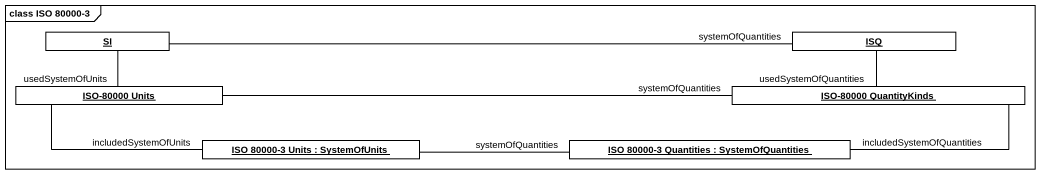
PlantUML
@startuml
mainframe class ISO 80000-3
hide circle
hide empty members
object SI #FFFFFF
object ISQ #FFFFFF
object "ISO-80000 Units" as ISO_80000_Units #FFFFFF
object "ISO-80000 QuantityKinds" as ISO_80000_QuantityKinds #FFFFFF
object "ISO 80000-3 Units : SystemOfUnits" as ISO_80000_3_Units #FFFFFF
object "ISO 80000-3 Quantities : SystemOfQuantities" as ISO_80000_3_Quantities #FFFFFF
ISQ -left- SI : systemOfQuantities
ISO_80000_Units -up- SI : usedSystemOfUnits
ISO_80000_QuantityKinds -up- ISQ : usedSystemOfQuantities
ISO_80000_QuantityKinds -left- ISO_80000_Units : systemOfQuantities
ISO_80000_3_Units -left- ISO_80000_Units : includedSystemOfUnits
ISO_80000_3_Quantities -right- ISO_80000_QuantityKinds : includedSystemOfQuantities
ISO_80000_3_Quantities -left- ISO_80000_3_Units : systemOfQuantities
@enduml
